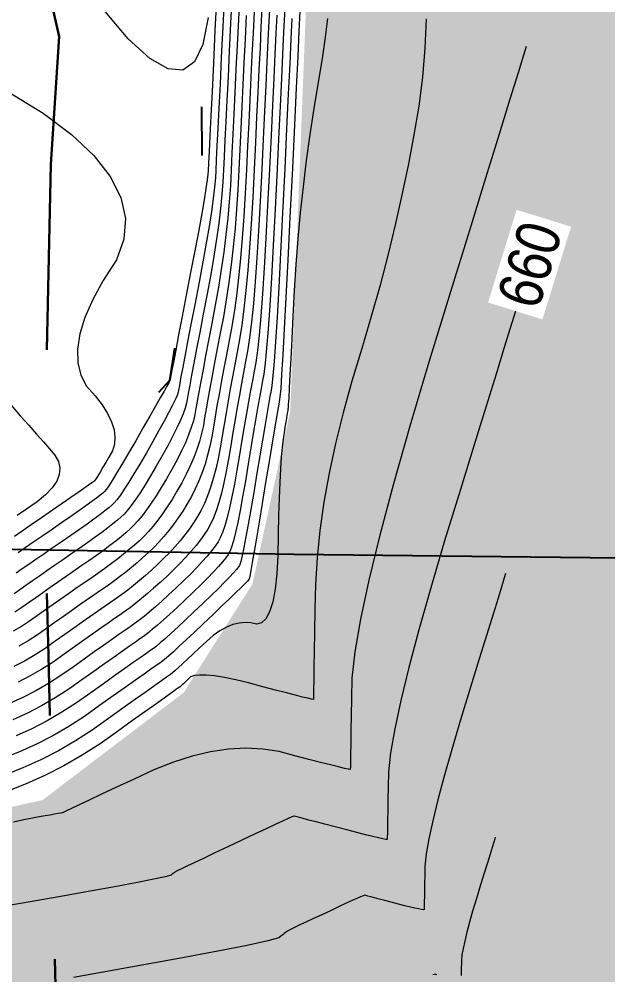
# Model space of a CAD drawing. Extents: x 408914 to 412362, y 6133812 to 6135729.
# Drawn here: x 410549.92 to 410562.01, y 6134106.73 to 6134126.33 of the extents above; entities that cross this region are included whole.
import ezdxf

# ---------------------------------------------------------------- set-up
doc = ezdxf.new("R2010")
doc.units = 0
doc.header["$LTSCALE"] = 5
doc.linetypes.add('CENTERLINEX3', pattern=[5, 2.5, -1, 0.5, -1])
doc.linetypes.add('foc-TOPO', pattern=[1, 0.2, -0.8])
for name, color, linetype in [('AS-POWER-OH-ATCO PIPELINES', 241, 'foc-OHPOWER'), ('AS-ROADS', 254, 'Continuous'), ('T-LOW-AREA', 48, 'foc-TOPO')]:
    doc.layers.add(name, color=color, linetype=linetype)
for name, color, linetype, lineweight, true_color in [('C-TOPO-MAJR', 7, 'Continuous', 15, 0xd3aa5f), ('C-TOPO-MINR', 7, 'Continuous', 13, 0xe9d5af), ('EXISTING PIPE IP', 7, 'CENTERLINEX3', 30, 0x3800e0)]:
    doc.layers.add(name, color=color, linetype=linetype, lineweight=lineweight, true_color=true_color)
doc.layers.add('C-TOPO-MAJR-TEXT', color=7, linetype='Continuous', true_color=0x644b1b)
doc.styles.add('foc-LtypeFont', font='ARIALN.TTF', dxfattribs={"height": 7.35})
doc.styles.get("Standard").update_dxf_attribs({"font": 'ARIALN.TTF'})
doc.linetypes.add('foc-OHPOWER', pattern='A,10,-1,["O/P",foc-LtypeFont,S=0.2,R=0,X=-0.5,Y=-0.75],-3.25', length=14.25)

msp = doc.modelspace()

# ---------------------------------------------------------------- hatches: boundary and pattern name
at = {"layer": 'AS-ROADS'}
h = msp.add_hatch(color=256, dxfattribs=at)
h.dxf.hatch_style = 1
h.paths.add_polyline_path([(410459.909, 6134102.815), (410473.373, 6134102.384), (410487.29, 6134102.369), (410499.54, 6134102.143), (410513.633, 6134101.862), (410531.19, 6134101.362), (410542.545, 6134101.244), (410562.978, 6134100.497), (410563.603, 6134105.075), (410564.351, 6134126.276), (410564.18, 6134137.58), (410564.457, 6134150.553), (410564.94, 6134169.43), (410565.468, 6134203.166), (410557.785, 6134203.061), (410557.554, 6134191.021), (410557.365, 6134178.284), (410557.163, 6134165.844), (410556.792, 6134152.62), (410556.119, 6134139.367), (410555.828, 6134127.005), (410555.488, 6134118.286), (410554.713, 6134114.745), (410553.303, 6134112.519), (410550.402, 6134110.311), (410546.861, 6134109.539), (410543.571, 6134109.474), (410534.917, 6134109.269), (410523.2, 6134109.396), (410510.918, 6134109.711), (410498.397, 6134109.913), (410486.022, 6134110.19), (410473.281, 6134110.347), (410460.165, 6134110.66)])

# ---------------------------------------------------------------- linework, layer by layer
at = {"layer": 'AS-POWER-OH-ATCO PIPELINES', "flags": 128}
msp.add_lwpolyline([(410459.808, 6134116.215), (410460.627, 6134117.013), (410468.885, 6134116.877), (410482.048, 6134116.737), (410495.949, 6134116.706), (410510.155, 6134116.402), (410522.95, 6134116.152), (410523.515, 6134115.1), (410524.374, 6134115.91), (410534.947, 6134115.873), (410545.16, 6134115.545), (410555.564, 6134115.355), (410563.471, 6134115.271), (410572.813, 6134115.231), (410582.687, 6134114.491)], dxfattribs=at)
at = {"layer": 'C-TOPO-MAJR', "flags": 128}
for points in [[(410554.453, 6134126.89), (410554.426, 6134126.329), (410554.4, 6134125.798), (410554.375, 6134125.297), (410554.352, 6134124.825), (410554.331, 6134124.384), (410554.311, 6134123.972), (410554.292, 6134123.589), (410554.275, 6134123.237), (410554.259, 6134122.914), (410554.236, 6134122.585), (410554.206, 6134122.249), (410554.169, 6134121.905), (410554.125, 6134121.555), (410554.074, 6134121.198), (410554.015, 6134120.834), (410553.95, 6134120.463), (410553.877, 6134120.086), (410553.811, 6134119.74), (410553.751, 6134119.427), (410553.698, 6134119.146), (410553.652, 6134118.897), (410553.612, 6134118.68), (410553.579, 6134118.496), (410553.553, 6134118.344), (410553.533, 6134118.224), (410553.501, 6134118.094), (410553.458, 6134117.954), (410553.403, 6134117.804), (410553.336, 6134117.644), (410553.257, 6134117.475), (410553.167, 6134117.295), (410553.064, 6134117.105), (410552.95, 6134116.906), (410552.84, 6134116.722), (410552.736, 6134116.554), (410552.635, 6134116.402), (410552.54, 6134116.265), (410552.449, 6134116.144), (410552.362, 6134116.039), (410552.281, 6134115.95), (410552.204, 6134115.877), (410552.115, 6134115.798), (410552.016, 6134115.715), (410551.906, 6134115.626), (410551.785, 6134115.533), (410551.653, 6134115.434), (410551.509, 6134115.331), (410551.355, 6134115.222), (410551.19, 6134115.109), (410551.027, 6134114.997), (410550.868, 6134114.887), (410550.712, 6134114.778), (410550.559, 6134114.672), (410550.41, 6134114.567), (410550.263, 6134114.463), (410550.119, 6134114.362), (410549.979, 6134114.262), (410549.835, 6134114.169)], [(410555.688, 6134126.495), (410555.668, 6134126.09), (410555.643, 6134125.565), (410555.612, 6134124.921), (410555.574, 6134124.157), (410555.532, 6134123.274), (410555.483, 6134122.271), (410555.439, 6134121.388), (410555.4, 6134120.623), (410555.366, 6134119.977), (410555.337, 6134119.45), (410555.312, 6134119.042), (410555.293, 6134118.753), (410555.278, 6134118.583), (410555.268, 6134118.531), (410555.251, 6134118.432), (410555.225, 6134118.284), (410555.192, 6134118.089), (410555.151, 6134117.846), (410555.103, 6134117.555), (410555.047, 6134117.216), (410554.983, 6134116.829), (410554.911, 6134116.395), (410554.848, 6134116.013), (410554.793, 6134115.685), (410554.747, 6134115.41), (410554.709, 6134115.189), (410554.679, 6134115.021), (410554.657, 6134114.906), (410554.644, 6134114.844), (410554.639, 6134114.836), (410554.61, 6134114.804), (410554.555, 6134114.749), (410554.475, 6134114.67), (410554.37, 6134114.568), (410554.24, 6134114.443), (410554.085, 6134114.294), (410553.905, 6134114.122), (410553.7, 6134113.927), (410553.516, 6134113.753), (410553.353, 6134113.6), (410553.21, 6134113.468), (410553.089, 6134113.357), (410552.988, 6134113.267), (410552.907, 6134113.198), (410552.848, 6134113.15), (410552.809, 6134113.124), (410552.736, 6134113.073), (410552.629, 6134112.997), (410552.487, 6134112.897), (410552.311, 6134112.772), (410552.1, 6134112.623), (410551.856, 6134112.448), (410551.576, 6134112.25), (410551.263, 6134112.027), (410550.942, 6134111.82), (410550.613, 6134111.631), (410550.277, 6134111.458), (410549.933, 6134111.302), (410549.583, 6134111.163)], [(410555.068, 6134126.639), (410555.051, 6134126.29), (410555.032, 6134125.896), (410555.01, 6134125.458), (410554.987, 6134124.974), (410554.961, 6134124.446), (410554.933, 6134123.873), (410554.903, 6134123.255), (410554.871, 6134122.593), (410554.838, 6134121.986), (410554.803, 6134121.436), (410554.768, 6134120.941), (410554.731, 6134120.503), (410554.693, 6134120.12), (410554.654, 6134119.793), (410554.614, 6134119.523), (410554.572, 6134119.308), (410554.531, 6134119.086), (410554.488, 6134118.856), (410554.445, 6134118.618), (410554.402, 6134118.372), (410554.358, 6134118.118), (410554.313, 6134117.856), (410554.268, 6134117.587), (410554.222, 6134117.309), (410554.175, 6134117.054), (410554.126, 6134116.82), (410554.075, 6134116.607), (410554.022, 6134116.417), (410553.968, 6134116.248), (410553.912, 6134116.1), (410553.854, 6134115.975), (410553.795, 6134115.871), (410553.725, 6134115.763), (410553.645, 6134115.651), (410553.555, 6134115.536), (410553.455, 6134115.417), (410553.344, 6134115.294), (410553.224, 6134115.167), (410553.093, 6134115.036), (410552.952, 6134114.902), (410552.816, 6134114.775), (410552.685, 6134114.657), (410552.558, 6134114.547), (410552.437, 6134114.445), (410552.32, 6134114.35), (410552.208, 6134114.264), (410552.101, 6134114.186), (410551.999, 6134114.116), (410551.882, 6134114.035), (410551.749, 6134113.942), (410551.6, 6134113.838), (410551.435, 6134113.722), (410551.255, 6134113.595), (410551.059, 6134113.456), (410550.848, 6134113.306), (410550.621, 6134113.144), (410550.388, 6134112.995), (410550.151, 6134112.858), (410549.907, 6134112.733)], [(410553.801, 6134126.365), (410553.697, 6134125.815), (410553.525, 6134125.456), (410553.287, 6134125.288), (410552.98, 6134125.311), (410552.606, 6134125.526), (410552.165, 6134125.932), (410551.656, 6134126.529)], [(410549.712, 6134124.838), (410550.416, 6134124.402), (410550.998, 6134123.967), (410551.458, 6134123.535), (410551.795, 6134123.104), (410552.011, 6134122.674), (410552.104, 6134122.246), (410552.075, 6134121.82), (410551.924, 6134121.396), (410551.651, 6134120.973), (410551.434, 6134120.579), (410551.273, 6134120.213), (410551.168, 6134119.875), (410551.119, 6134119.565), (410551.126, 6134119.283), (410551.188, 6134119.03), (410551.307, 6134118.804), (410551.481, 6134118.607), (410551.625, 6134118.419), (410551.738, 6134118.24), (410551.82, 6134118.069), (410551.871, 6134117.907), (410551.891, 6134117.755), (410551.88, 6134117.611), (410551.839, 6134117.476), (410551.767, 6134117.349), (410551.702, 6134117.237), (410551.645, 6134117.14), (410551.595, 6134117.056), (410551.552, 6134116.987), (410551.517, 6134116.931), (410551.489, 6134116.89), (410551.468, 6134116.864), (410551.455, 6134116.851), (410551.415, 6134116.821), (410551.348, 6134116.772), (410551.254, 6134116.705), (410551.133, 6134116.621), (410550.985, 6134116.518), (410550.81, 6134116.397), (410550.609, 6134116.258), (410550.38, 6134116.101), (410550.173, 6134115.959), (410549.988, 6134115.832), (410549.825, 6134115.719)], [(410560.12, 6134120.365), (410560.12, 6134120.365), (410560.079, 6134120.234), (410559.998, 6134119.971), (410559.876, 6134119.576), (410559.714, 6134119.049), (410559.511, 6134118.392), (410559.267, 6134117.602), (410558.983, 6134116.681), (410558.658, 6134115.628), (410558.373, 6134114.669), (410558.129, 6134113.804), (410557.924, 6134113.033), (410557.759, 6134112.355), (410557.634, 6134111.772), (410557.548, 6134111.282), (410557.503, 6134110.886), (410557.498, 6134110.584), (410557.493, 6134110.32), (410557.49, 6134110.092), (410557.486, 6134109.901), (410557.484, 6134109.747), (410557.482, 6134109.63), (410557.48, 6134109.55), (410557.479, 6134109.507), (410557.479, 6134109.501), (410557.45, 6134109.504), (410557.39, 6134109.515), (410557.301, 6134109.535), (410557.182, 6134109.563), (410557.033, 6134109.6), (410556.855, 6134109.646), (410556.647, 6134109.7), (410556.409, 6134109.762), (410556.201, 6134109.817), (410556.022, 6134109.864), (410555.872, 6134109.903), (410555.751, 6134109.935), (410555.66, 6134109.959), (410555.599, 6134109.975), (410555.566, 6134109.983), (410555.564, 6134109.984), (410555.524, 6134109.967), (410555.446, 6134109.933), (410555.332, 6134109.88), (410555.181, 6134109.81), (410554.993, 6134109.722), (410554.768, 6134109.617), (410554.506, 6134109.494), (410554.207, 6134109.353), (410553.944, 6134109.229), (410553.72, 6134109.123), (410553.532, 6134109.035), (410553.382, 6134108.964), (410553.268, 6134108.911), (410553.192, 6134108.875), (410553.153, 6134108.857), (410553.152, 6134108.856), (410553.147, 6134108.853), (410553.141, 6134108.848), (410553.131, 6134108.841), (410553.119, 6134108.831), (410553.104, 6134108.82), (410553.087, 6134108.806), (410553.067, 6134108.79), (410553.045, 6134108.772), (410552.919, 6134108.738), (410552.689, 6134108.688), (410552.356, 6134108.622), (410551.92, 6134108.541), (410551.38, 6134108.443), (410550.737, 6134108.329), (410549.99, 6134108.199), (410549.139, 6134108.053)]]:
    msp.add_lwpolyline(points, dxfattribs=at)
at = {"layer": 'C-TOPO-MINR', "ltscale": 0.1, "flags": 128}
for points in [[(410554.296, 6134126.877), (410554.265, 6134126.252), (410554.237, 6134125.675), (410554.211, 6134125.147), (410554.188, 6134124.667), (410554.167, 6134124.236), (410554.148, 6134123.853), (410554.132, 6134123.518), (410554.118, 6134123.232), (410554.106, 6134122.995), (410554.086, 6134122.735), (410554.057, 6134122.452), (410554.02, 6134122.146), (410553.974, 6134121.818), (410553.919, 6134121.468), (410553.856, 6134121.094), (410553.783, 6134120.698), (410553.703, 6134120.28), (410553.63, 6134119.904), (410553.567, 6134119.57), (410553.511, 6134119.278), (410553.464, 6134119.028), (410553.426, 6134118.821), (410553.396, 6134118.656), (410553.374, 6134118.533), (410553.361, 6134118.452), (410553.333, 6134118.354), (410553.291, 6134118.238), (410553.235, 6134118.103), (410553.164, 6134117.951), (410553.079, 6134117.782), (410552.98, 6134117.594), (410552.867, 6134117.388), (410552.739, 6134117.165), (410552.619, 6134116.962), (410552.508, 6134116.779), (410552.405, 6134116.618), (410552.311, 6134116.477), (410552.225, 6134116.357), (410552.147, 6134116.257), (410552.077, 6134116.178), (410552.016, 6134116.12), (410551.94, 6134116.054), (410551.849, 6134115.979), (410551.743, 6134115.896), (410551.622, 6134115.805), (410551.486, 6134115.705), (410551.335, 6134115.597), (410551.168, 6134115.481), (410550.987, 6134115.357), (410550.814, 6134115.237), (410550.648, 6134115.123), (410550.49, 6134115.014), (410550.34, 6134114.909), (410550.198, 6134114.81), (410550.064, 6134114.715), (410549.937, 6134114.626), (410549.819, 6134114.541)], [(410554.138, 6134126.864), (410554.105, 6134126.175), (410554.074, 6134125.553), (410554.047, 6134124.997), (410554.023, 6134124.509), (410554.003, 6134124.088), (410553.985, 6134123.734), (410553.971, 6134123.447), (410553.961, 6134123.228), (410553.953, 6134123.075), (410553.936, 6134122.884), (410553.908, 6134122.655), (410553.87, 6134122.387), (410553.822, 6134122.081), (410553.764, 6134121.737), (410553.696, 6134121.354), (410553.617, 6134120.934), (410553.529, 6134120.474), (410553.45, 6134120.067), (410553.382, 6134119.712), (410553.324, 6134119.41), (410553.277, 6134119.16), (410553.239, 6134118.962), (410553.212, 6134118.816), (410553.195, 6134118.722), (410553.188, 6134118.681), (410553.165, 6134118.614), (410553.124, 6134118.521), (410553.067, 6134118.403), (410552.993, 6134118.258), (410552.902, 6134118.088), (410552.794, 6134117.892), (410552.669, 6134117.671), (410552.528, 6134117.423), (410552.398, 6134117.201), (410552.281, 6134117.005), (410552.175, 6134116.834), (410552.082, 6134116.689), (410552.001, 6134116.57), (410551.932, 6134116.475), (410551.874, 6134116.407), (410551.829, 6134116.364), (410551.765, 6134116.309), (410551.682, 6134116.243), (410551.58, 6134116.166), (410551.459, 6134116.077), (410551.319, 6134115.976), (410551.16, 6134115.864), (410550.982, 6134115.74), (410550.785, 6134115.605), (410550.6, 6134115.478), (410550.428, 6134115.359), (410550.269, 6134115.249), (410550.122, 6134115.147), (410549.987, 6134115.053), (410549.865, 6134114.967)], [(410553.981, 6134126.851), (410553.944, 6134126.098), (410553.912, 6134125.43), (410553.883, 6134124.847), (410553.859, 6134124.351), (410553.839, 6134123.94), (410553.823, 6134123.616), (410553.811, 6134123.376), (410553.804, 6134123.223), (410553.8, 6134123.155), (410553.785, 6134123.034), (410553.759, 6134122.858), (410553.721, 6134122.628), (410553.671, 6134122.344), (410553.609, 6134122.007), (410553.536, 6134121.615), (410553.451, 6134121.169), (410553.355, 6134120.669), (410553.27, 6134120.231), (410553.198, 6134119.855), (410553.138, 6134119.542), (410553.089, 6134119.291), (410553.053, 6134119.102), (410553.029, 6134118.976), (410553.016, 6134118.912), (410553.016, 6134118.91), (410552.996, 6134118.874), (410552.957, 6134118.805), (410552.899, 6134118.702), (410552.821, 6134118.565), (410552.724, 6134118.395), (410552.607, 6134118.191), (410552.472, 6134117.953), (410552.316, 6134117.682), (410552.177, 6134117.441), (410552.053, 6134117.231), (410551.945, 6134117.051), (410551.853, 6134116.901), (410551.777, 6134116.782), (410551.716, 6134116.694), (410551.671, 6134116.635), (410551.642, 6134116.608), (410551.59, 6134116.565), (410551.515, 6134116.508), (410551.417, 6134116.436), (410551.296, 6134116.349), (410551.152, 6134116.247), (410550.985, 6134116.13), (410550.795, 6134115.999), (410550.582, 6134115.853), (410550.387, 6134115.718), (410550.208, 6134115.595), (410550.047, 6134115.484), (410549.903, 6134115.384)], [(410555.376, 6134126.536), (410555.36, 6134126.196), (410555.339, 6134125.774), (410555.315, 6134125.27), (410555.286, 6134124.683), (410555.254, 6134124.015), (410555.217, 6134123.265), (410555.177, 6134122.432), (410555.139, 6134121.687), (410555.102, 6134121.029), (410555.067, 6134120.459), (410555.034, 6134119.976), (410555.003, 6134119.581), (410554.973, 6134119.273), (410554.946, 6134119.053), (410554.92, 6134118.92), (410554.891, 6134118.759), (410554.857, 6134118.57), (410554.819, 6134118.353), (410554.777, 6134118.109), (410554.73, 6134117.836), (410554.68, 6134117.536), (410554.625, 6134117.208), (410554.567, 6134116.852), (410554.512, 6134116.533), (410554.46, 6134116.252), (410554.411, 6134116.009), (410554.365, 6134115.803), (410554.323, 6134115.634), (410554.285, 6134115.503), (410554.249, 6134115.409), (410554.217, 6134115.353), (410554.167, 6134115.283), (410554.1, 6134115.2), (410554.015, 6134115.103), (410553.912, 6134114.992), (410553.792, 6134114.868), (410553.655, 6134114.731), (410553.499, 6134114.579), (410553.326, 6134114.414), (410553.166, 6134114.264), (410553.019, 6134114.128), (410552.884, 6134114.007), (410552.763, 6134113.901), (410552.654, 6134113.809), (410552.558, 6134113.731), (410552.475, 6134113.668), (410552.404, 6134113.62), (410552.309, 6134113.554), (410552.189, 6134113.47), (410552.043, 6134113.367), (410551.873, 6134113.247), (410551.678, 6134113.109), (410551.457, 6134112.952), (410551.212, 6134112.778), (410550.942, 6134112.585), (410550.665, 6134112.408), (410550.382, 6134112.244), (410550.092, 6134112.095), (410549.796, 6134111.961)], [(410554.907, 6134126.561), (410554.888, 6134126.167), (410554.868, 6134125.746), (410554.846, 6134125.299), (410554.823, 6134124.827), (410554.798, 6134124.327), (410554.773, 6134123.802), (410554.746, 6134123.251), (410554.718, 6134122.673), (410554.687, 6134122.136), (410554.654, 6134121.639), (410554.618, 6134121.182), (410554.58, 6134120.766), (410554.538, 6134120.39), (410554.494, 6134120.054), (410554.448, 6134119.758), (410554.399, 6134119.503), (410554.351, 6134119.249), (410554.304, 6134118.998), (410554.258, 6134118.75), (410554.214, 6134118.503), (410554.171, 6134118.258), (410554.129, 6134118.016), (410554.089, 6134117.776), (410554.05, 6134117.538), (410554.006, 6134117.314), (410553.959, 6134117.103), (410553.907, 6134116.907), (410553.851, 6134116.724), (410553.79, 6134116.554), (410553.726, 6134116.399), (410553.657, 6134116.257), (410553.584, 6134116.129), (410553.504, 6134116.003), (410553.418, 6134115.877), (410553.325, 6134115.752), (410553.226, 6134115.629), (410553.12, 6134115.506), (410553.008, 6134115.385), (410552.89, 6134115.265), (410552.765, 6134115.145), (410552.641, 6134115.031), (410552.518, 6134114.921), (410552.395, 6134114.817), (410552.274, 6134114.717), (410552.153, 6134114.621), (410552.034, 6134114.531), (410551.915, 6134114.445), (410551.797, 6134114.364), (410551.668, 6134114.275), (410551.529, 6134114.178), (410551.378, 6134114.073), (410551.216, 6134113.959), (410551.044, 6134113.838), (410550.86, 6134113.708), (410550.666, 6134113.57), (410550.46, 6134113.424), (410550.25, 6134113.289), (410550.035, 6134113.164), (410549.815, 6134113.051)], [(410554.747, 6134126.484), (410554.725, 6134126.044), (410554.703, 6134125.596), (410554.681, 6134125.141), (410554.659, 6134124.679), (410554.636, 6134124.209), (410554.613, 6134123.731), (410554.589, 6134123.246), (410554.565, 6134122.754), (410554.537, 6134122.286), (410554.505, 6134121.842), (410554.469, 6134121.423), (410554.428, 6134121.029), (410554.383, 6134120.659), (410554.335, 6134120.314), (410554.282, 6134119.993), (410554.225, 6134119.697), (410554.171, 6134119.413), (410554.12, 6134119.141), (410554.072, 6134118.882), (410554.027, 6134118.634), (410553.985, 6134118.399), (410553.946, 6134118.176), (410553.91, 6134117.965), (410553.878, 6134117.767), (410553.838, 6134117.574), (410553.792, 6134117.387), (410553.739, 6134117.206), (410553.679, 6134117.031), (410553.613, 6134116.861), (410553.539, 6134116.698), (410553.459, 6134116.54), (410553.372, 6134116.388), (410553.283, 6134116.242), (410553.19, 6134116.103), (410553.095, 6134115.969), (410552.997, 6134115.841), (410552.897, 6134115.719), (410552.793, 6134115.603), (410552.687, 6134115.493), (410552.578, 6134115.389), (410552.466, 6134115.287), (410552.35, 6134115.186), (410552.232, 6134115.086), (410552.111, 6134114.989), (410551.986, 6134114.892), (410551.859, 6134114.798), (410551.728, 6134114.704), (410551.595, 6134114.613), (410551.455, 6134114.516), (410551.308, 6134114.414), (410551.156, 6134114.308), (410550.997, 6134114.197), (410550.832, 6134114.081), (410550.661, 6134113.96), (410550.484, 6134113.834), (410550.3, 6134113.703), (410550.112, 6134113.582), (410549.919, 6134113.471)], [(410556.253, 6134126.348), (410556.204, 6134125.962), (410556.141, 6134125.526), (410556.064, 6134125.039), (410555.974, 6134124.502), (410555.891, 6134123.965), (410555.817, 6134123.43), (410555.751, 6134122.895), (410555.693, 6134122.362), (410555.643, 6134121.829), (410555.601, 6134121.298), (410555.567, 6134120.767), (410555.541, 6134120.238), (410555.519, 6134119.773), (410555.499, 6134119.374), (410555.482, 6134119.039), (410555.468, 6134118.769), (410555.457, 6134118.563), (410555.449, 6134118.423), (410555.444, 6134118.347), (410555.442, 6134118.337), (410555.438, 6134118.311), (410555.431, 6134118.271), (410555.422, 6134118.216), (410555.41, 6134118.146), (410555.396, 6134118.062), (410555.38, 6134117.963), (410555.361, 6134117.849), (410555.34, 6134117.72), (410555.32, 6134117.553), (410555.302, 6134117.349), (410555.286, 6134117.107), (410555.272, 6134116.826), (410555.259, 6134116.508), (410555.248, 6134116.152), (410555.239, 6134115.759), (410555.232, 6134115.327), (410555.211, 6134114.953), (410555.176, 6134114.637), (410555.128, 6134114.378), (410555.066, 6134114.177), (410554.99, 6134114.033), (410554.901, 6134113.948), (410554.798, 6134113.92), (410554.682, 6134113.949), (410554.562, 6134113.958), (410554.439, 6134113.945), (410554.311, 6134113.912), (410554.181, 6134113.857), (410554.046, 6134113.782), (410553.908, 6134113.686), (410553.767, 6134113.568), (410553.622, 6134113.43), (410553.492, 6134113.307), (410553.378, 6134113.2), (410553.278, 6134113.107), (410553.195, 6134113.03), (410553.126, 6134112.969), (410553.073, 6134112.922), (410553.034, 6134112.891), (410553.012, 6134112.876), (410552.95, 6134112.832), (410552.849, 6134112.761), (410552.709, 6134112.662), (410552.53, 6134112.535), (410552.312, 6134112.38), (410552.055, 6134112.197), (410551.758, 6134111.986), (410551.423, 6134111.747), (410551.08, 6134111.527), (410550.729, 6134111.324), (410550.369, 6134111.14), (410550.002, 6134110.973), (410549.627, 6134110.824)], [(410558.279, 6134126.341), (410558.252, 6134125.738), (410558.201, 6134125.14), (410558.126, 6134124.547), (410558.027, 6134123.96), (410557.914, 6134123.363), (410557.789, 6134122.757), (410557.65, 6134122.14), (410557.498, 6134121.513), (410557.332, 6134120.877), (410557.153, 6134120.23), (410556.961, 6134119.574), (410556.755, 6134118.908), (410556.574, 6134118.259), (410556.418, 6134117.629), (410556.286, 6134117.016), (410556.179, 6134116.421), (410556.096, 6134115.844), (410556.038, 6134115.284), (410556.004, 6134114.743), (410555.995, 6134114.219), (410555.988, 6134113.761), (410555.981, 6134113.367), (410555.975, 6134113.039), (410555.971, 6134112.776), (410555.967, 6134112.578), (410555.965, 6134112.445), (410555.964, 6134112.377), (410555.964, 6134112.375), (410555.927, 6134112.382), (410555.853, 6134112.4), (410555.742, 6134112.427), (410555.594, 6134112.465), (410555.409, 6134112.512), (410555.188, 6134112.57), (410554.929, 6134112.637), (410554.634, 6134112.715), (410554.37, 6134112.777), (410554.137, 6134112.825), (410553.936, 6134112.858), (410553.766, 6134112.876), (410553.627, 6134112.878), (410553.52, 6134112.866), (410553.444, 6134112.839), (410553.4, 6134112.797), (410553.361, 6134112.759), (410553.326, 6134112.726), (410553.296, 6134112.698), (410553.27, 6134112.675), (410553.249, 6134112.656), (410553.233, 6134112.642), (410553.221, 6134112.632), (410553.214, 6134112.628), (410553.163, 6134112.592), (410553.069, 6134112.525), (410552.931, 6134112.426), (410552.749, 6134112.297), (410552.523, 6134112.136), (410552.254, 6134111.945), (410551.94, 6134111.722), (410551.584, 6134111.468), (410551.218, 6134111.233), (410550.844, 6134111.017), (410550.462, 6134110.821), (410550.071, 6134110.644), (410549.671, 6134110.485)], [(410555.214, 6134126.413), (410555.196, 6134126.046), (410555.175, 6134125.616), (410555.151, 6134125.122), (410555.124, 6134124.565), (410555.094, 6134123.944), (410555.06, 6134123.26), (410555.024, 6134122.512), (410554.988, 6134121.837), (410554.953, 6134121.233), (410554.917, 6134120.7), (410554.882, 6134120.24), (410554.848, 6134119.851), (410554.814, 6134119.533), (410554.78, 6134119.288), (410554.746, 6134119.114), (410554.711, 6134118.922), (410554.672, 6134118.713), (410554.632, 6134118.485), (410554.589, 6134118.24), (410554.544, 6134117.977), (410554.496, 6134117.696), (410554.447, 6134117.397), (410554.394, 6134117.081), (410554.343, 6134116.794), (410554.293, 6134116.536), (410554.243, 6134116.308), (410554.194, 6134116.11), (410554.146, 6134115.941), (410554.098, 6134115.802), (410554.052, 6134115.692), (410554.006, 6134115.612), (410553.946, 6134115.523), (410553.873, 6134115.426), (410553.785, 6134115.319), (410553.684, 6134115.205), (410553.568, 6134115.081), (410553.439, 6134114.949), (410553.296, 6134114.808), (410553.139, 6134114.658), (410552.991, 6134114.52), (410552.852, 6134114.393), (410552.721, 6134114.277), (410552.6, 6134114.173), (410552.487, 6134114.08), (410552.383, 6134113.998), (410552.288, 6134113.927), (410552.202, 6134113.868), (410552.095, 6134113.794), (410551.969, 6134113.706), (410551.822, 6134113.602), (410551.654, 6134113.484), (410551.466, 6134113.352), (410551.258, 6134113.204), (410551.03, 6134113.042), (410550.781, 6134112.865), (410550.527, 6134112.701), (410550.266, 6134112.551), (410550, 6134112.414), (410549.727, 6134112.291)], [(410554.586, 6134126.407), (410554.563, 6134125.921), (410554.539, 6134125.447), (410554.517, 6134124.983), (410554.495, 6134124.531), (410554.473, 6134124.09), (410554.452, 6134123.66), (410554.432, 6134123.242), (410554.412, 6134122.834), (410554.387, 6134122.435), (410554.356, 6134122.045), (410554.319, 6134121.664), (410554.277, 6134121.292), (410554.229, 6134120.929), (410554.175, 6134120.574), (410554.116, 6134120.228), (410554.051, 6134119.891), (410553.991, 6134119.577), (410553.935, 6134119.284), (410553.885, 6134119.014), (410553.839, 6134118.766), (410553.798, 6134118.54), (410553.763, 6134118.336), (410553.731, 6134118.155), (410553.705, 6134117.995), (410553.67, 6134117.834), (410553.625, 6134117.67), (410553.571, 6134117.505), (410553.507, 6134117.338), (410553.435, 6134117.168), (410553.353, 6134116.996), (410553.262, 6134116.823), (410553.161, 6134116.647), (410553.062, 6134116.482), (410552.963, 6134116.328), (410552.865, 6134116.185), (410552.768, 6134116.053), (410552.673, 6134115.932), (410552.578, 6134115.821), (410552.484, 6134115.722), (410552.391, 6134115.633), (410552.291, 6134115.542), (410552.183, 6134115.45), (410552.069, 6134115.356), (410551.948, 6134115.261), (410551.82, 6134115.163), (410551.684, 6134115.064), (410551.542, 6134114.963), (410551.392, 6134114.861), (410551.241, 6134114.756), (410551.088, 6134114.651), (410550.934, 6134114.543), (410550.778, 6134114.434), (410550.621, 6134114.324), (410550.462, 6134114.212), (410550.302, 6134114.098), (410550.139, 6134113.982), (410549.974, 6134113.876), (410549.804, 6134113.778)], [(410555.524, 6134126.345), (410555.504, 6134125.932), (410555.479, 6134125.417), (410555.449, 6134124.802), (410555.414, 6134124.086), (410555.375, 6134123.269), (410555.33, 6134122.352), (410555.289, 6134121.537), (410555.251, 6134120.826), (410555.217, 6134120.218), (410555.185, 6134119.713), (410555.158, 6134119.312), (410555.133, 6134119.013), (410555.112, 6134118.818), (410555.094, 6134118.725), (410555.071, 6134118.595), (410555.041, 6134118.427), (410555.005, 6134118.221), (410554.964, 6134117.978), (410554.917, 6134117.696), (410554.863, 6134117.376), (410554.804, 6134117.019), (410554.739, 6134116.623), (410554.68, 6134116.273), (410554.626, 6134115.969), (410554.579, 6134115.71), (410554.537, 6134115.496), (410554.501, 6134115.327), (410554.471, 6134115.204), (410554.447, 6134115.127), (410554.428, 6134115.094), (410554.388, 6134115.044), (410554.327, 6134114.974), (410554.245, 6134114.887), (410554.141, 6134114.78), (410554.016, 6134114.656), (410553.87, 6134114.513), (410553.702, 6134114.351), (410553.513, 6134114.171), (410553.341, 6134114.008), (410553.186, 6134113.864), (410553.047, 6134113.737), (410552.926, 6134113.629), (410552.821, 6134113.538), (410552.733, 6134113.465), (410552.661, 6134113.409), (410552.607, 6134113.372), (410552.523, 6134113.313), (410552.409, 6134113.233), (410552.265, 6134113.132), (410552.092, 6134113.009), (410551.889, 6134112.866), (410551.656, 6134112.7), (410551.394, 6134112.514), (410551.102, 6134112.306), (410550.803, 6134112.114), (410550.497, 6134111.938), (410550.185, 6134111.777), (410549.865, 6134111.632)], [(410560.331, 6134125.773), (410560.331, 6134125.773), (410560.275, 6134125.593), (410560.164, 6134125.233), (410559.998, 6134124.693), (410559.776, 6134123.974), (410559.498, 6134123.074), (410559.165, 6134121.995), (410558.777, 6134120.736), (410558.333, 6134119.297), (410557.943, 6134117.986), (410557.609, 6134116.803), (410557.328, 6134115.749), (410557.103, 6134114.823), (410556.932, 6134114.025), (410556.816, 6134113.356), (410556.754, 6134112.815), (410556.747, 6134112.402), (410556.741, 6134112.04), (410556.735, 6134111.73), (410556.731, 6134111.47), (410556.727, 6134111.261), (410556.724, 6134111.104), (410556.723, 6134110.998), (410556.722, 6134110.942), (410556.722, 6134110.938), (410556.681, 6134110.945), (410556.599, 6134110.963), (410556.478, 6134110.993), (410556.315, 6134111.033), (410556.112, 6134111.085), (410555.868, 6134111.148), (410555.583, 6134111.222), (410555.258, 6134111.308), (410554.923, 6134111.358), (410554.577, 6134111.374), (410554.22, 6134111.356), (410553.854, 6134111.303), (410553.476, 6134111.215), (410553.089, 6134111.093), (410552.691, 6134110.936), (410552.282, 6134110.744), (410551.924, 6134110.576), (410551.617, 6134110.432), (410551.36, 6134110.311), (410551.154, 6134110.213), (410550.998, 6134110.14), (410550.893, 6134110.09), (410550.839, 6134110.063), (410550.835, 6134110.06), (410550.814, 6134110.054), (410550.776, 6134110.046), (410550.722, 6134110.035), (410550.65, 6134110.022), (410550.562, 6134110.006), (410550.457, 6134109.987), (410550.335, 6134109.966), (410550.196, 6134109.942), (410550.019, 6134109.905), (410549.805, 6134109.856)], [(410549.757, 6134118.412), (410549.947, 6134118.198), (410550.12, 6134118.001), (410550.279, 6134117.821), (410550.421, 6134117.66), (410550.548, 6134117.516), (410550.659, 6134117.389), (410550.729, 6134117.26), (410550.758, 6134117.128), (410550.747, 6134116.993), (410550.694, 6134116.856), (410550.601, 6134116.716), (410550.467, 6134116.573), (410550.292, 6134116.428), (410550.077, 6134116.28), (410549.884, 6134116.148)], [(410559.909, 6134114.958), (410559.909, 6134114.958), (410559.883, 6134114.875), (410559.832, 6134114.708), (410559.755, 6134114.458), (410559.652, 6134114.125), (410559.523, 6134113.709), (410559.369, 6134113.209), (410559.189, 6134112.626), (410558.984, 6134111.96), (410558.803, 6134111.353), (410558.648, 6134110.805), (410558.519, 6134110.317), (410558.414, 6134109.888), (410558.335, 6134109.519), (410558.281, 6134109.209), (410558.253, 6134108.958), (410558.249, 6134108.767), (410558.246, 6134108.599), (410558.244, 6134108.454), (410558.242, 6134108.331), (410558.24, 6134108.232), (410558.239, 6134108.156), (410558.238, 6134108.102), (410558.237, 6134108.072), (410558.237, 6134108.065), (410558.218, 6134108.063), (410558.181, 6134108.067), (410558.124, 6134108.078), (410558.049, 6134108.094), (410557.955, 6134108.116), (410557.842, 6134108.143), (410557.71, 6134108.177), (410557.56, 6134108.217), (410557.428, 6134108.251), (410557.314, 6134108.281), (410557.218, 6134108.306), (410557.14, 6134108.327), (410557.081, 6134108.342), (410557.039, 6134108.353), (410557.016, 6134108.359), (410557.011, 6134108.361), (410556.983, 6134108.35), (410556.932, 6134108.329), (410556.857, 6134108.296), (410556.759, 6134108.252), (410556.638, 6134108.196), (410556.493, 6134108.129), (410556.326, 6134108.05), (410556.135, 6134107.96), (410555.967, 6134107.881), (410555.823, 6134107.813), (410555.702, 6134107.757), (410555.605, 6134107.711), (410555.532, 6134107.676), (410555.482, 6134107.653), (410555.455, 6134107.64), (410555.452, 6134107.639), (410555.444, 6134107.633), (410555.432, 6134107.624), (410555.414, 6134107.611), (410555.392, 6134107.593), (410555.365, 6134107.572), (410555.334, 6134107.547), (410555.297, 6134107.518), (410555.256, 6134107.485), (410555.026, 6134107.423), (410554.607, 6134107.332), (410553.999, 6134107.211), (410553.202, 6134107.062), (410552.216, 6134106.883), (410551.042, 6134106.675)], [(410559.698, 6134109.551), (410559.698, 6134109.551), (410559.687, 6134109.516), (410559.666, 6134109.446), (410559.633, 6134109.341), (410559.59, 6134109.201), (410559.536, 6134109.026), (410559.471, 6134108.816), (410559.396, 6134108.571), (410559.309, 6134108.291), (410559.233, 6134108.036), (410559.168, 6134107.806), (410559.114, 6134107.601), (410559.07, 6134107.421), (410559.037, 6134107.265), (410559.014, 6134107.135), (410559.002, 6134107.03), (410559.001, 6134106.95), (410558.999, 6134106.878), (410558.998, 6134106.816), (410558.997, 6134106.762), (410558.997, 6134106.717)], [(410558.501, 6134106.726), (410558.48, 6134106.732), (410558.466, 6134106.735), (410558.459, 6134106.737), (410558.443, 6134106.734), (410558.417, 6134106.725)]]:
    msp.add_lwpolyline(points, dxfattribs=at)
at = {"layer": 'EXISTING PIPE IP', "flags": 128}
msp.add_lwpolyline([(410552.28, 6134094.729), (410550.841, 6134100.578), (410550.648, 6134107.277), (410550.526, 6134113.284), (410550.437, 6134116.726), (410550.493, 6134119.441), (410550.573, 6134123.348), (410550.747, 6134125.978), (410550.376, 6134127.623), (410549.943, 6134127.96)], dxfattribs=at)
at = {"layer": 'T-LOW-AREA', "flags": 128}
msp.add_lwpolyline([(410554.988, 6134204.499), (410554.897, 6134192.488), (410554.621, 6134180.164), (410554.545, 6134167.429), (410553.949, 6134154.547), (410553.299, 6134141.667), (410553.614, 6134130.207), (410553.679, 6134123.219), (410553.008, 6134118.921), (410551.301, 6134117.051), (410548.938, 6134116.074), (410545.446, 6134115.824), (410538.531, 6134114.951), (410530.975, 6134113.277), (410520.289, 6134113.09), (410507.828, 6134113.632), (410492.911, 6134113.757), (410482.233, 6134113.601), (410471.08, 6134113.631), (410460.353, 6134113.649)], dxfattribs=at)

# ---------------------------------------------------------------- next in the draw order: texts
at = {"layer": 'C-TOPO-MAJR-TEXT', "insert": (410560.407, 6134121.296, 660.4), "char_height": 0.9, "attachment_point": 5, "rotation": 72.853, "bg_fill": 3, "box_fill_scale": 1.15, "bg_fill_color": 256, "bg_fill_transparency": 0}
msp.add_mtext('660', dxfattribs=at)

doc.saveas('drawing.dxf')
